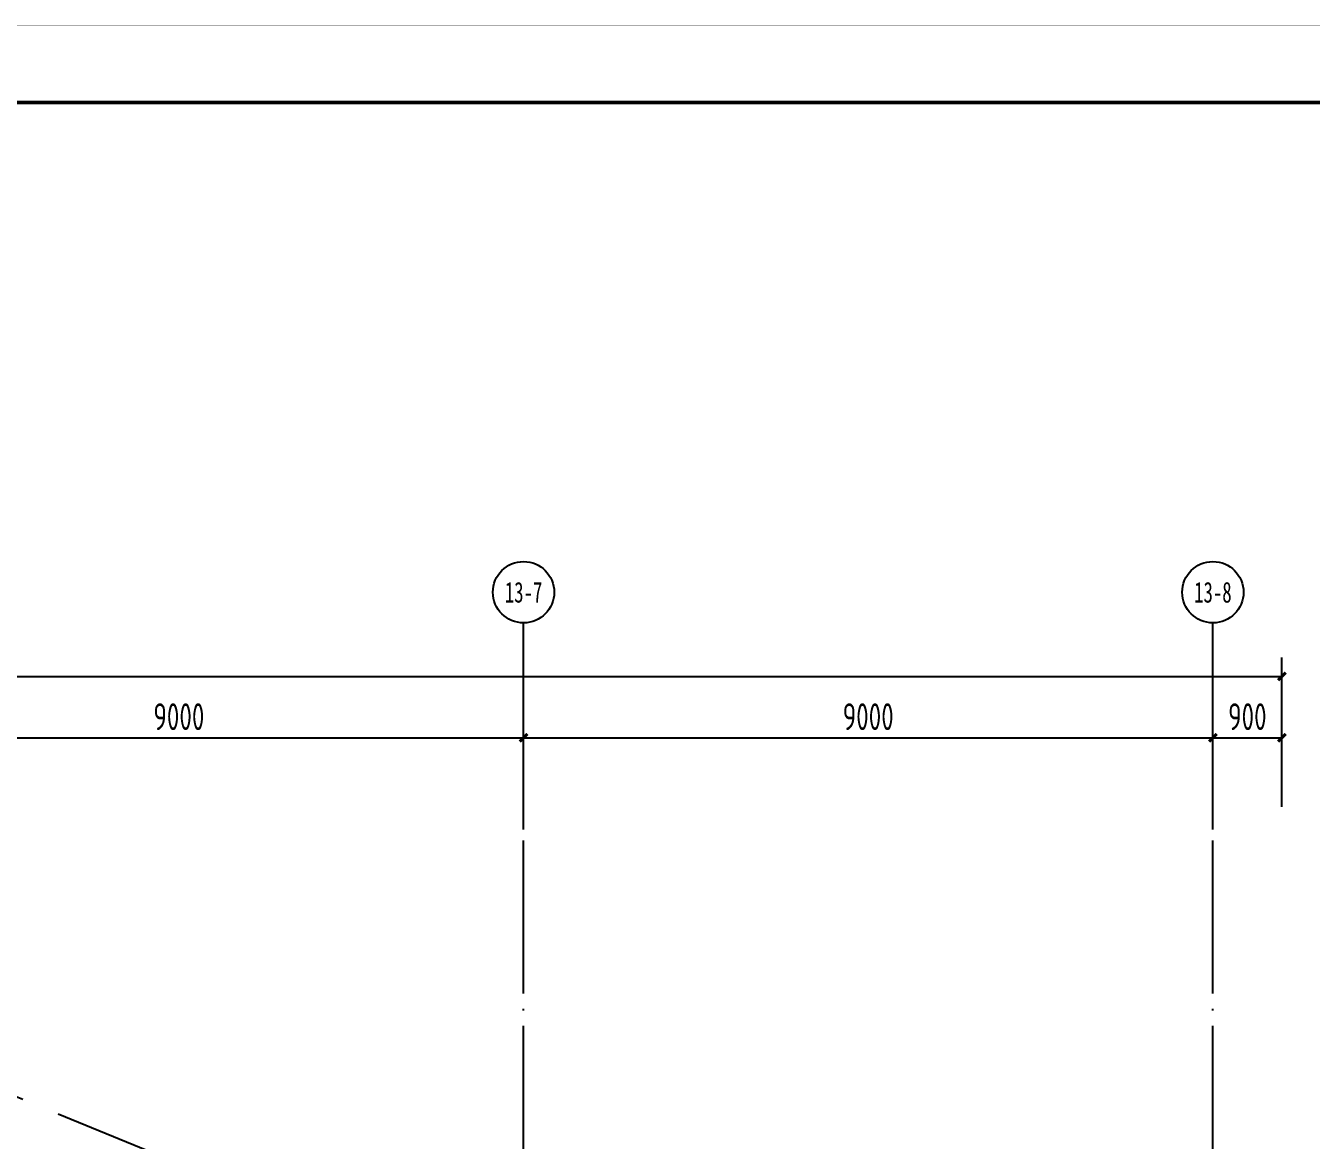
# Model space of a CAD drawing. Extents: x -228436 to 200315, y -41539 to 163917.
# Drawn here: x 42000 to 58785, y 149364 to 163917 of the extents above; entities that cross this region are included whole.
import ezdxf
from ezdxf.enums import TextEntityAlignment as Align

# ---------------------------------------------------------------- set-up
doc = ezdxf.new("R2010")
doc.units = 0
doc.header["$LTSCALE"] = 1000
doc.header["$MEASUREMENT"] = 0
doc.linetypes.add('X-104 13#平面$0$DASH', pattern=[0.35, 0.25, -0.1])
doc.linetypes.add('X-104 13#平面$0$DOTE', pattern=[2.42, 2, -0.2, 0.02, -0.2])
for name, color, linetype in [('AXIS_TEXT', 7, 'Continuous'), ('X-104 13#平面$0$01-标注_轴线坐标', 132, 'Continuous'), ('X-104 13#平面$0$02-TEXT_标注', 130, 'Continuous'), ('X-104 13#平面$0$02-TEXT_轴号', 7, 'Continuous'), ('X-104 13#平面$0$A_AXIS-轴线', 36, 'X-104 13#平面$0$DOTE')]:
    doc.layers.add(name, color=color, linetype=linetype)
doc.styles.add('COMPLEX', font='COMPLEX')
doc.styles.add('X-104 13#平面$0$_TCH_AXIS', font='STXIHEI_0.TTF', dxfattribs={"width": 0.75})
doc.styles.add('X-104 13#平面$0$_TCH_DIM_T3', font='ros1.shx', dxfattribs={"width": 0.8, "bigfont": 'jd.shx'})
doc.dimstyles.new('X-104 13#平面$0$_TCH_ARCH&&100', dxfattribs={"dimtxt": 350, "dimasz": 100, "dimexe": 250, "dimexo": 300, "dimgap": 100, "dimtad": 1, "dimdec": 0, "dimzin": 0, "dimdsep": 46, "dimtxsty": 'X-104 13#平面$0$_TCH_DIM_T3', "dimblk": 'X-104 13#平面$0$_ArchTick', "dimcen": 0.09, "dimclrt": 7, "dimazin": 2, "dimtfac": 1, "dimtdec": 0, "dimtix": 1, "dimtmove": 2, "dimatfit": 3, "dimfxl": 0, "dimtolj": 1, "dimtzin": 0, "dimarcsym": 0})

# ---------------------------------------------------------------- blocks, each defined once
blk = doc.blocks.new('图框-A1')
for points, const_width in [([(0, 0), (841, 0), (841, 594), (0, 594)], 0.05), ([(766, 584), (25, 584), (25, 10), (766, 10)], 0.5)]:
    blk.add_lwpolyline(points, close=True, dxfattribs=dict(const_width=const_width))
blk = doc.blocks.new('_AXISO')
blk.add_circle((0, 0), 0.5)
at = {"layer": 'AXIS_TEXT', "style": 'COMPLEX', "width": 1.041667}
blk.add_attdef('A', text='', height=0.56, dxfattribs=at).set_placement((-0.25, -0.28), (0.25, -0.28), align=Align.FIT)
blk = doc.blocks.new('X-104 13#平面$0$_ArchTick')
at = {"color": 0, "linetype": 'ByBlock', "const_width": 0.4}
blk.add_lwpolyline([(-0.5, -0.5), (0.5, 0.5)], dxfattribs=at)
blk = doc.blocks.new('*D783')
at = {"layer": 'Defpoints', "color": 0, "transparency": 16777216}
for p in [(58400, 30620), (-900, 28620), (58400, 28620)]:
    blk.add_point(p, dxfattribs=at)
at = {"layer": 'X-104 13#平面$0$01-标注_轴线坐标', "color": 0, "lineweight": -2, "transparency": 16777216}
for p, q in [((-900, 28920), (-900, 30870)), ((58400, 28920), (58400, 30870)), ((-900, 30620), (58400, 30620))]:
    blk.add_line(p, q, dxfattribs=at)
at = {"layer": 'X-104 13#平面$0$01-标注_轴线坐标', "color": 0, "lineweight": -2, "transparency": 16777216, "xscale": 100, "yscale": 100, "zscale": 100, "rotation": 180}
blk.add_blockref('X-104 13#平面$0$_ArchTick', (-900, 30620), dxfattribs=at)
at = {"layer": 'X-104 13#平面$0$01-标注_轴线坐标', "color": 0, "lineweight": -2, "transparency": 16777216, "xscale": 100, "yscale": 100, "zscale": 100}
blk.add_blockref('X-104 13#平面$0$_ArchTick', (58400, 30620), dxfattribs=at)
at = {"layer": 'X-104 13#平面$0$01-标注_轴线坐标', "color": 7, "transparency": 16777216, "insert": (28750, 30895), "char_height": 350, "attachment_point": 5, "style": 'X-104 13#平面$0$_TCH_DIM_T3'}
blk.add_mtext('\\A1;59300', dxfattribs=at)
blk = doc.blocks.new('*D790')
at = {"layer": 'Defpoints', "color": 0, "transparency": 16777216}
for p in [(48500, 29820), (39500, 28620), (48500, 28620)]:
    blk.add_point(p, dxfattribs=at)
at = {"layer": 'X-104 13#平面$0$01-标注_轴线坐标', "color": 0, "lineweight": -2, "transparency": 16777216}
for p, q in [((39500, 28920), (39500, 30070)), ((48500, 28920), (48500, 30070)), ((39500, 29820), (48500, 29820))]:
    blk.add_line(p, q, dxfattribs=at)
at = {"layer": 'X-104 13#平面$0$01-标注_轴线坐标', "color": 0, "lineweight": -2, "transparency": 16777216, "xscale": 100, "yscale": 100, "zscale": 100, "rotation": 180}
blk.add_blockref('X-104 13#平面$0$_ArchTick', (39500, 29820), dxfattribs=at)
at = {"layer": 'X-104 13#平面$0$01-标注_轴线坐标', "color": 0, "lineweight": -2, "transparency": 16777216, "xscale": 100, "yscale": 100, "zscale": 100}
blk.add_blockref('X-104 13#平面$0$_ArchTick', (48500, 29820), dxfattribs=at)
at = {"layer": 'X-104 13#平面$0$01-标注_轴线坐标', "color": 7, "transparency": 16777216, "insert": (44000, 30095), "char_height": 350, "attachment_point": 5, "style": 'X-104 13#平面$0$_TCH_DIM_T3'}
blk.add_mtext('\\A1;9000', dxfattribs=at)
blk = doc.blocks.new('*D791')
at = {"layer": 'Defpoints', "color": 0, "transparency": 16777216}
for p in [(57500, 29820), (48500, 28620), (57500, 28620)]:
    blk.add_point(p, dxfattribs=at)
at = {"layer": 'X-104 13#平面$0$01-标注_轴线坐标', "color": 0, "lineweight": -2, "transparency": 16777216}
for p, q in [((48500, 28920), (48500, 30070)), ((57500, 28920), (57500, 30070)), ((48500, 29820), (57500, 29820))]:
    blk.add_line(p, q, dxfattribs=at)
at = {"layer": 'X-104 13#平面$0$01-标注_轴线坐标', "color": 0, "lineweight": -2, "transparency": 16777216, "xscale": 100, "yscale": 100, "zscale": 100, "rotation": 180}
blk.add_blockref('X-104 13#平面$0$_ArchTick', (48500, 29820), dxfattribs=at)
at = {"layer": 'X-104 13#平面$0$01-标注_轴线坐标', "color": 0, "lineweight": -2, "transparency": 16777216, "xscale": 100, "yscale": 100, "zscale": 100}
blk.add_blockref('X-104 13#平面$0$_ArchTick', (57500, 29820), dxfattribs=at)
at = {"layer": 'X-104 13#平面$0$01-标注_轴线坐标', "color": 7, "transparency": 16777216, "insert": (53000, 30095), "char_height": 350, "attachment_point": 5, "style": 'X-104 13#平面$0$_TCH_DIM_T3'}
blk.add_mtext('\\A1;9000', dxfattribs=at)
blk = doc.blocks.new('*D792')
at = {"layer": 'Defpoints', "color": 0, "transparency": 16777216}
for p in [(58400, 29820), (57500, 28620), (58400, 28620)]:
    blk.add_point(p, dxfattribs=at)
at = {"layer": 'X-104 13#平面$0$01-标注_轴线坐标', "color": 0, "lineweight": -2, "transparency": 16777216}
for p, q in [((57500, 28920), (57500, 30070)), ((58400, 28920), (58400, 30070)), ((57500, 29820), (58400, 29820))]:
    blk.add_line(p, q, dxfattribs=at)
at = {"layer": 'X-104 13#平面$0$01-标注_轴线坐标', "color": 0, "lineweight": -2, "transparency": 16777216, "xscale": 100, "yscale": 100, "zscale": 100, "rotation": 180}
blk.add_blockref('X-104 13#平面$0$_ArchTick', (57500, 29820), dxfattribs=at)
at = {"layer": 'X-104 13#平面$0$01-标注_轴线坐标', "color": 0, "lineweight": -2, "transparency": 16777216, "xscale": 100, "yscale": 100, "zscale": 100}
blk.add_blockref('X-104 13#平面$0$_ArchTick', (58400, 29820), dxfattribs=at)
at = {"layer": 'X-104 13#平面$0$01-标注_轴线坐标', "color": 7, "transparency": 16777216, "insert": (57950, 30095), "char_height": 350, "attachment_point": 5, "style": 'X-104 13#平面$0$_TCH_DIM_T3'}
blk.add_mtext('\\A1;900', dxfattribs=at)
blk = doc.blocks.new('X-104 13#平面$0$zzzzx')
at = {"layer": 'X-104 13#平面$0$01-标注_轴线坐标'}
for p, q in [((48500, 28620.3), (48500, 31320.3)), ((57500, 28620.3), (57500, 31320.3))]:
    blk.add_line(p, q, dxfattribs=at)
at = {"layer": 'X-104 13#平面$0$A_AXIS-轴线', "linetype": 'X-104 13#平面$0$DOTE'}
for p, q in [((48500, -7401), (48500, 28620.3)), ((57500, -7401), (57500, 28620.3))]:
    blk.add_line(p, q, dxfattribs=at)
at = {"layer": 'X-104 13#平面$0$01-标注_轴线坐标'}
ref = blk.add_blockref('_AXISO', (48500, 31720.3), dxfattribs=dict(at, xscale=800, yscale=800, zscale=800))
ref.add_attrib('A', '13-7', dxfattribs={"layer": 'X-104 13#平面$0$02-TEXT_轴号', "height": 270.2, "style": 'X-104 13#平面$0$_TCH_AXIS', "width": 0.906749}).set_placement((48254.7, 31585.2), (48745.3, 31585.2), align=Align.FIT)
ref = blk.add_blockref('_AXISO', (57500, 31720.3), dxfattribs=dict(at, xscale=800, yscale=800, zscale=800))
ref.add_attrib('A', '13-8', dxfattribs={"layer": 'X-104 13#平面$0$02-TEXT_轴号', "height": 271, "style": 'X-104 13#平面$0$_TCH_AXIS', "width": 0.903271}).set_placement((57255, 31584.8), (57745, 31584.8), align=Align.FIT)
for p1, p2, distance, picture, middle in [((-900, 28620.3), (58400, 28620.3), 2000, '*D783', (28750, 30895.3)), ((39500, 28620.3), (48500, 28620.3), 1200, '*D790', (44000, 30095.3)), ((48500, 28620.3), (57500, 28620.3), 1200, '*D791', (53000, 30095.3)), ((57500, 28620.3), (58400, 28620.3), 1200, '*D792', (57950, 30095.3))]:
    dim = blk.add_aligned_dim(p1=p1, p2=p2, distance=distance, dimstyle='X-104 13#平面$0$_TCH_ARCH&&100', dxfattribs=at)
    dim.commit()
    dim.dimension.update_dxf_attribs({"geometry": picture, "text_midpoint": middle})
blk = doc.blocks.new('X-104 13#平面')
at = {"layer": 'X-104 13#平面$0$02-TEXT_标注', "linetype": 'X-104 13#平面$0$DASH', "ltscale": 5}
blk.add_lwpolyline([(58150, 143250), (34158.2, 153097.4)], dxfattribs=at)
at = {"xscale": 100, "yscale": 100, "zscale": 100}
blk.add_blockref('图框-A1', (-10634.5, 104514.8), dxfattribs=at)
blk.add_blockref('X-104 13#平面$0$zzzzx', (0, 124800))

msp = doc.modelspace()

# ---------------------------------------------------------------- block references
msp.add_blockref('X-104 13#平面', (0, 0))

doc.saveas('drawing.dxf')
